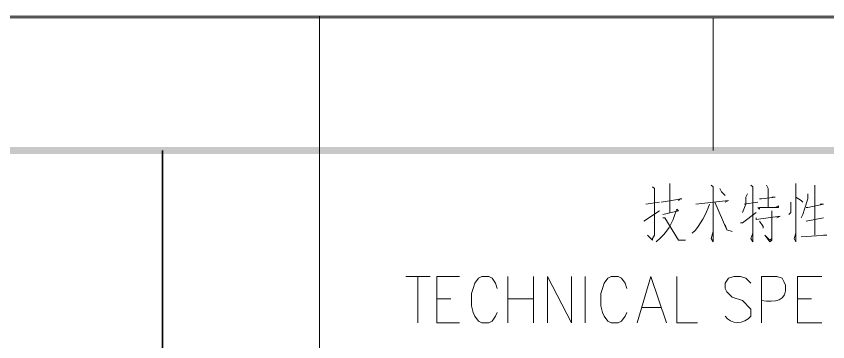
# Model space of a CAD drawing. Header units: millimetres. Extents: x 0 to 825, y 0 to 1167.
# Drawn here: x 545.6 to 630.2, y 1132.9 to 1166.9 of the extents above; entities that cross this region are included whole.
import ezdxf

# ---------------------------------------------------------------- set-up
doc = ezdxf.new("R2010")
doc.units = ezdxf.units.MM
doc.layers.add('1', color=7, linetype='Continuous')

msp = doc.modelspace()

# ---------------------------------------------------------------- hatches: boundary and pattern name
h = msp.add_hatch(color=0)
h.dxf.hatch_style = 2
h.paths.add_polyline_path([(810.861732, 1153.221732), (35.421732, 1152.501732), (34.701732, 1153.221732)])
h = msp.add_hatch(color=0)
h.dxf.hatch_style = 2
h.paths.add_polyline_path([(810.141732, 1152.501732), (810.861732, 1153.221732), (35.421732, 1152.501732)])

# ---------------------------------------------------------------- linework, layer by layer
at = {"layer": '1', "color": 30, "lineweight": 9}
for points in [[(824.541732, 1166.901732), (0.141732, 1166.901732)], [(577.221732, 0.141732), (577.221732, 1166.901732)]]:
    msp.add_lwpolyline(points, dxfattribs=at)
at = {"layer": '1', "color": 0, "lineweight": 9}
for points in [[(0.321732, 0.321732), (824.361732, 0.321732), (824.361732, 1166.721732), (0.321732, 1166.721732), (0.321732, 0.321732)], [(618.261732, 1166.721732), (618.261732, 1152.861732)], [(611.961732, 1149.081732), (612.141732, 1148.901732), (612.141732, 1144.041732), (611.961732, 1143.681732), (611.961732, 1143.501732), (611.421732, 1144.041732), (611.961732, 1143.501732)], [(613.761732, 1149.441732), (613.761732, 1149.081732), (613.761732, 1146.381732)], [(618.081732, 1149.261732), (618.261732, 1149.081732), (618.261732, 1149.081732), (618.261732, 1143.321732), (618.081732, 1143.681732), (618.261732, 1144.401732)], [(618.981732, 1148.901732), (619.161732, 1148.541732), (619.341732, 1148.361732), (619.521732, 1148.181732)], [(622.221732, 1149.261732), (622.401732, 1149.081732), (622.401732, 1149.081732), (622.401732, 1143.321732), (622.221732, 1143.681732), (622.401732, 1144.221732)], [(623.841732, 1149.261732), (624.021732, 1148.901732), (624.021732, 1148.901732), (624.021732, 1146.921732)], [(626.901732, 1149.441732), (626.901732, 1149.081732), (626.901732, 1143.321732), (626.721732, 1143.681732), (626.901732, 1144.221732)], [(628.881732, 1149.261732), (628.881732, 1148.901732), (628.881732, 1144.041732)], [(621.861732, 1148.361732), (621.681732, 1148.001732), (621.681732, 1147.281732), (621.321732, 1146.381732)], [(623.121732, 1147.821732), (623.121732, 1147.821732), (623.301732, 1147.821732), (624.741732, 1148.001732), (624.561732, 1148.001732), (624.381732, 1148.001732)], [(626.901732, 1148.001732), (627.441732, 1147.641732), (627.621732, 1147.461732)], [(628.161732, 1148.361732), (628.161732, 1147.821732), (627.801732, 1146.741732), (627.621732, 1146.201732), (627.441732, 1145.841732)], [(611.241732, 1147.281732), (612.681732, 1147.461732)], [(612.861732, 1147.461732), (615.021732, 1147.821732), (614.841732, 1147.821732), (614.661732, 1147.641732)], [(616.461732, 1147.281732), (619.881732, 1147.641732), (619.881732, 1147.641732), (619.521732, 1147.461732)], [(618.441732, 1147.461732), (619.701732, 1144.581732), (620.241732, 1144.401732), (619.701732, 1144.581732), (619.521732, 1145.121732)], [(621.501732, 1147.281732), (622.941732, 1147.461732)], [(622.941732, 1146.921732), (623.121732, 1146.741732), (623.121732, 1146.921732), (625.101732, 1146.921732), (625.101732, 1147.101732), (624.741732, 1146.921732)], [(626.361732, 1147.461732), (626.361732, 1146.741732), (626.361732, 1146.381732), (626.181732, 1146.201732)], [(627.981732, 1146.921732), (628.161732, 1146.921732), (629.781732, 1147.281732), (629.781732, 1147.281732), (629.421732, 1147.281732)], [(611.061732, 1145.481732), (612.681732, 1146.561732)], [(621.141732, 1145.301732), (621.321732, 1145.301732), (622.761732, 1146.381732)], [(624.381732, 1146.561732), (624.381732, 1146.381732), (624.381732, 1146.381732), (624.381732, 1143.861732), (624.381732, 1143.501732), (624.201732, 1143.321732), (623.661732, 1144.041732), (624.201732, 1143.501732), (624.381732, 1143.681732)], [(613.041732, 1145.841732), (613.221732, 1145.841732), (614.661732, 1143.501732), (615.381732, 1143.501732), (614.661732, 1143.501732), (614.481732, 1143.861732)], [(622.761732, 1145.841732), (622.761732, 1145.661732), (622.761732, 1145.661732), (625.281732, 1146.021732), (625.281732, 1146.021732), (624.921732, 1145.841732)], [(623.121732, 1145.481732), (623.481732, 1144.941732), (623.481732, 1144.761732)], [(627.981732, 1145.481732), (629.781732, 1145.841732)], [(627.441732, 1143.861732), (630.141732, 1144.041732), (630.141732, 1144.041732), (629.781732, 1144.041732)], [(586.221732, 1139.721732), (588.741732, 1139.721732)], [(587.481732, 1139.721732), (587.481732, 1134.861732)], [(589.461732, 1134.861732), (589.461732, 1139.721732), (591.801732, 1139.721732)], [(595.761732, 1138.461732), (595.581732, 1139.001732), (595.221732, 1139.541732), (594.861732, 1139.721732), (594.141732, 1139.721732), (593.781732, 1139.541732), (593.421732, 1139.001732), (593.241732, 1138.461732), (593.061732, 1137.921732), (593.061732, 1136.661732), (593.241732, 1135.941732), (593.421732, 1135.581732), (593.781732, 1135.041732), (594.141732, 1134.861732), (594.861732, 1134.861732), (595.221732, 1135.041732), (595.581732, 1135.581732), (595.761732, 1135.941732)], [(596.841732, 1134.861732), (596.841732, 1139.721732)], [(599.541732, 1139.721732), (599.541732, 1134.861732)], [(600.981732, 1134.861732), (600.981732, 1139.721732), (603.501732, 1134.861732), (603.501732, 1139.721732)], [(604.941732, 1134.861732), (604.941732, 1139.721732)], [(609.261732, 1138.461732), (609.081732, 1139.001732), (608.721732, 1139.541732), (608.361732, 1139.721732), (607.641732, 1139.721732), (607.281732, 1139.541732), (606.921732, 1139.001732), (606.741732, 1138.461732), (606.561732, 1137.921732), (606.561732, 1136.661732), (606.741732, 1135.941732), (606.921732, 1135.581732), (607.281732, 1135.041732), (607.641732, 1134.861732), (608.361732, 1134.861732), (608.721732, 1135.041732), (609.081732, 1135.581732), (609.261732, 1135.941732)], [(610.341732, 1134.861732), (611.781732, 1139.721732), (613.401732, 1134.861732)], [(614.481732, 1139.721732), (614.481732, 1134.861732), (616.641732, 1134.861732)], [(627.081732, 1134.861732), (627.081732, 1139.721732), (629.601732, 1139.721732)], [(589.461732, 1137.381732), (590.901732, 1137.381732)], [(596.841732, 1137.381732), (599.541732, 1137.381732)], [(627.081732, 1137.381732), (628.521732, 1137.381732)], [(610.881732, 1136.481732), (612.861732, 1136.481732)], [(589.461732, 1134.861732), (591.801732, 1134.861732)], [(627.081732, 1134.861732), (629.601732, 1134.861732)]]:
    msp.add_lwpolyline(points, dxfattribs=at)
at = {"layer": '1', "color": 0, "lineweight": 25}
msp.add_lwpolyline([(560.841732, 667.581732), (560.841732, 1152.861732), (560.841732, 681.441732)], dxfattribs=at)
at = {"layer": '1', "color": 0, "lineweight": 9}
msp.add_open_spline([(617.901732, 1147.281732), (617.541732, 1146.201732), (617.001732, 1145.121732), (616.101732, 1144.221732)], degree=3, dxfattribs=at)
for points, knots in [([(613.041732, 1146.201732), (613.041732, 1146.201732), (614.661732, 1146.561732), (614.661732, 1146.561732), (614.661732, 1146.561732), (614.481732, 1146.741732), (614.481732, 1146.741732), (613.941732, 1145.121732), (613.581732, 1144.401732), (612.321732, 1143.321732)], [0, 0, 0, 0, 1, 1, 1, 2, 2, 2, 3, 3, 3, 3]), ([(622.221732, 1139.001732), (622.221732, 1139.001732), (621.681732, 1139.541732), (621.681732, 1139.541732), (621.681732, 1139.541732), (621.141732, 1139.721732), (621.141732, 1139.721732), (621.141732, 1139.721732), (620.421732, 1139.721732), (620.421732, 1139.721732), (620.421732, 1139.721732), (619.881732, 1139.541732), (619.881732, 1139.541732), (619.881732, 1139.541732), (619.521732, 1139.001732), (619.521732, 1139.001732), (619.521732, 1139.001732), (619.521732, 1138.461732), (619.521732, 1138.461732), (619.521732, 1138.461732), (619.701732, 1138.101732), (619.701732, 1138.101732), (619.701732, 1138.101732), (619.881732, 1137.921732), (619.881732, 1137.921732), (619.881732, 1137.921732), (620.241732, 1137.561732), (620.241732, 1137.561732), (620.241732, 1137.561732), (621.321732, 1137.201732), (621.321732, 1137.201732), (621.321732, 1137.201732), (621.681732, 1136.841732), (621.681732, 1136.841732), (621.681732, 1136.841732), (621.861732, 1136.661732), (621.861732, 1136.661732), (621.861732, 1136.661732), (622.221732, 1136.301732), (622.221732, 1136.301732), (622.221732, 1136.301732), (622.221732, 1135.581732), (622.221732, 1135.581732), (621.501732, 1134.681732), (620.061732, 1134.681732), (619.521732, 1135.581732)], [0, 0, 0, 0, 1, 1, 1, 2, 2, 2, 3, 3, 3, 4, 4, 4, 5, 5, 5, 6, 6, 6, 7, 7, 7, 8, 8, 8, 9, 9, 9, 10, 10, 10, 11, 11, 11, 12, 12, 12, 13, 13, 13, 14, 14, 14, 15, 15, 15, 15]), ([(623.301732, 1134.861732), (623.301732, 1134.861732), (623.301732, 1139.721732), (623.301732, 1139.721732), (623.301732, 1139.721732), (624.921732, 1139.721732), (624.921732, 1139.721732), (624.921732, 1139.721732), (625.461732, 1139.541732), (625.461732, 1139.541732), (625.461732, 1139.541732), (625.641732, 1139.181732), (625.641732, 1139.181732), (625.641732, 1139.181732), (625.821732, 1138.821732), (625.821732, 1138.821732), (626.001732, 1137.021732), (624.741732, 1137.021732), (623.301732, 1137.201732)], [0, 0, 0, 0, 1, 1, 1, 2, 2, 2, 3, 3, 3, 4, 4, 4, 5, 5, 5, 6, 6, 6, 6])]:
    msp.add_open_spline(points, degree=3, knots=knots, dxfattribs=at)

doc.saveas('drawing.dxf')
